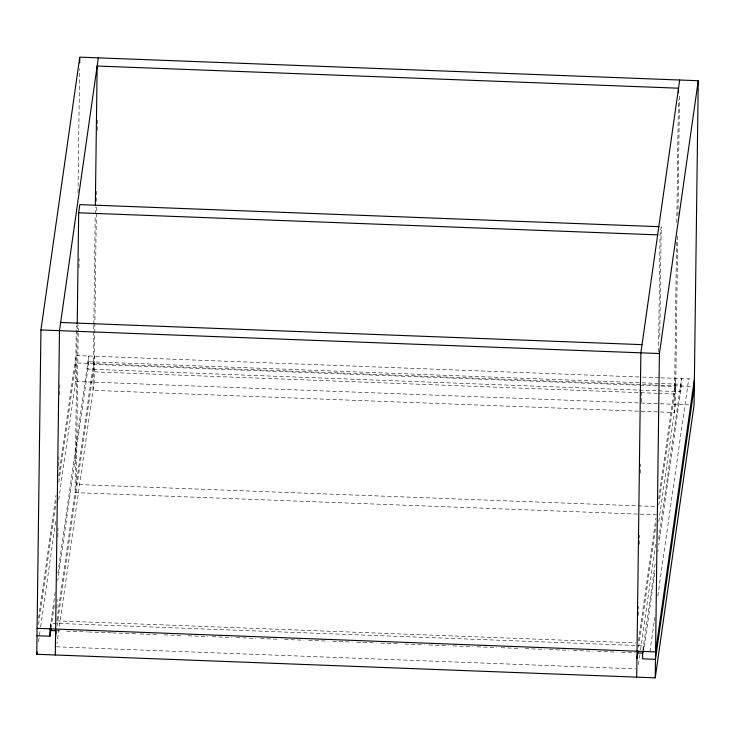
<?xml version="1.0" encoding="UTF-8"?>
<svg xmlns="http://www.w3.org/2000/svg" width="735" height="735" viewBox="0 0 735 735"><rect width="100%" height="100%" fill="white"/><g stroke="black" fill="none" stroke-linecap="round" stroke-linejoin="round"><path stroke-width="0.55" stroke-dasharray="3.67 2.76" d="M50.724 627.378L50.779 623.133L643.492 645.734L643.437 649.97M56.972 608.231L57.082 599.053M57.881 537.083L58.001 527.895M58.8 465.926L58.919 456.747M59.719 394.778L59.857 384.451M58.754 499.681L75.576 381.465L76.293 325.678M78.011 192.561L79.619 68.621M77.212 325.192L75.053 492.634L656.428 514.794M78.176 333.056L76.219 484.448L657.595 506.608M78.186 331.908L78.278 325.035M79.013 267.687L79.132 258.509M93.804 325.394L93.299 364.413L639.128 385.213M93.823 324.245L95.228 215.226M95.238 214.078L95.329 207.187M93.566 369.319L93.657 361.905M96.395 207.04L94.135 382.172L56.926 643.612M96.469 201.298L96.597 190.971M97.387 130.15L97.516 119.823M638.54 615.471L638.66 606.292M639.459 544.323L639.579 535.144M640.378 473.175L640.488 463.996M641.297 402.027L641.407 392.839M658.532 351.936L660.039 234.952L661.206 226.775L659.773 338.017M676.549 241.98L674.675 386.573L658.624 385.958M676.797 222.466L678.387 99.675M674.941 391.489L675.033 384.074M677.679 236.091L675.511 404.333L658.689 522.548M677.946 215.428L679.517 93.786M38.542 618.098L56.016 495.335M58.763 476.014L75.916 355.519L641.444 377.073M38.606 624.373L56.08 501.61M58.828 482.289L75.815 362.934L641.343 384.488M38.532 641.774L40.471 628.131M40.636 626.992L55.998 519.002M50.136 627.681L55.143 592.447M57.9 573.125L88.797 356.006L88.705 363.421L57.799 580.531M51.009 628.278L54.243 605.539M56.935 619.945L94.466 356.227M56.999 626.22L94.374 363.641M638.476 640.966L655.942 518.203M658.698 498.881L675.842 378.387M638.54 647.25L656.015 524.478M658.762 505.156L675.75 385.801M638.458 664.642L639.919 654.407M640.562 649.869L655.932 541.879M642.849 650.282L655.142 563.892M658.707 538.884L681.51 378.608L681.418 386.013L658.771 545.159M643.401 653.149L655.05 571.306M657.797 551.976L658.119 549.707M649.905 651.688L654.104 622.141M654.269 621.001L655.078 615.314M657.825 595.993L688.732 378.883M642.592 377.119L659.791 377.781M660.94 377.818L692.251 379.012M642.491 384.534L659.69 385.186M660.838 385.232L692.159 386.426M640.277 385.259L657.476 385.921M657.384 393.326L93.207 371.818L92.968 390.358L674.344 412.519L674.583 393.988L658.532 393.372M75.576 381.465L688.603 404.829M56.806 620.854L635.885 642.932M56.411 630.768L62.144 630.988M66.674 631.163L87.373 631.953M88.512 631.99L111.444 632.863M112.593 632.909L135.525 633.781M140.063 633.956L158.448 634.654M164.144 634.875L182.528 635.573M188.224 635.793L207.748 636.538M212.305 636.712L231.819 637.456M236.385 637.631L255.899 638.375M260.466 638.55L278.831 639.248M284.546 639.468L304.051 640.213M308.627 640.387L328.122 641.131M332.707 641.306L352.203 642.041M356.787 642.215L376.283 642.96M380.859 643.134L399.215 643.832M404.939 644.053L424.444 644.797M429.01 644.972L448.525 645.716M453.091 645.89L472.605 646.635M477.162 646.809L496.685 647.553M501.242 647.728L519.617 648.426M525.314 648.647L544.846 649.391M549.394 649.565L568.927 650.31M573.465 650.475L593.007 651.228M597.546 651.394L617.033 652.138M621.617 652.312L635.435 652.845M56.466 646.8L635.554 668.878M87.989 361.693L87.897 369.108L680.61 391.7L680.702 384.286L87.989 361.693"/><path stroke-width="1.1" d="M36.75 654.279L40.94 329.96L79.766 57.146L698.25 80.721L694.061 405.04L655.234 677.854L36.75 654.279L37.072 652M36.989 635.738L49.879 636.234L49.971 628.82M50.715 628.434L50.687 630.547L56.411 630.768M55.309 654.986L59.489 330.667L98.315 57.854M79.692 62.888L79.747 58.295M77.23 324.043L78.663 212.792L79.83 204.606L658.918 226.683M95.357 204.9L97.149 66.04L678.534 88.2L678.469 92.794M636.685 677.146L640.865 352.828L679.691 80.014M637.732 652.928L637.759 650.815M642.684 651.412L642.592 658.826L655.473 659.323L694.299 386.509M655.234 677.854L659.424 353.535L698.25 80.721M49.879 636.234L51.009 628.278M55.548 636.446L56.191 631.907M636.923 658.615L637.971 651.265M694.4 379.095L655.574 651.908L37.081 628.333M78.663 212.792L657.751 234.869M60.656 322.481L642.032 344.642M40.94 329.96L659.424 353.535M637.668 652.928L642.252 653.103"/></g></svg>
